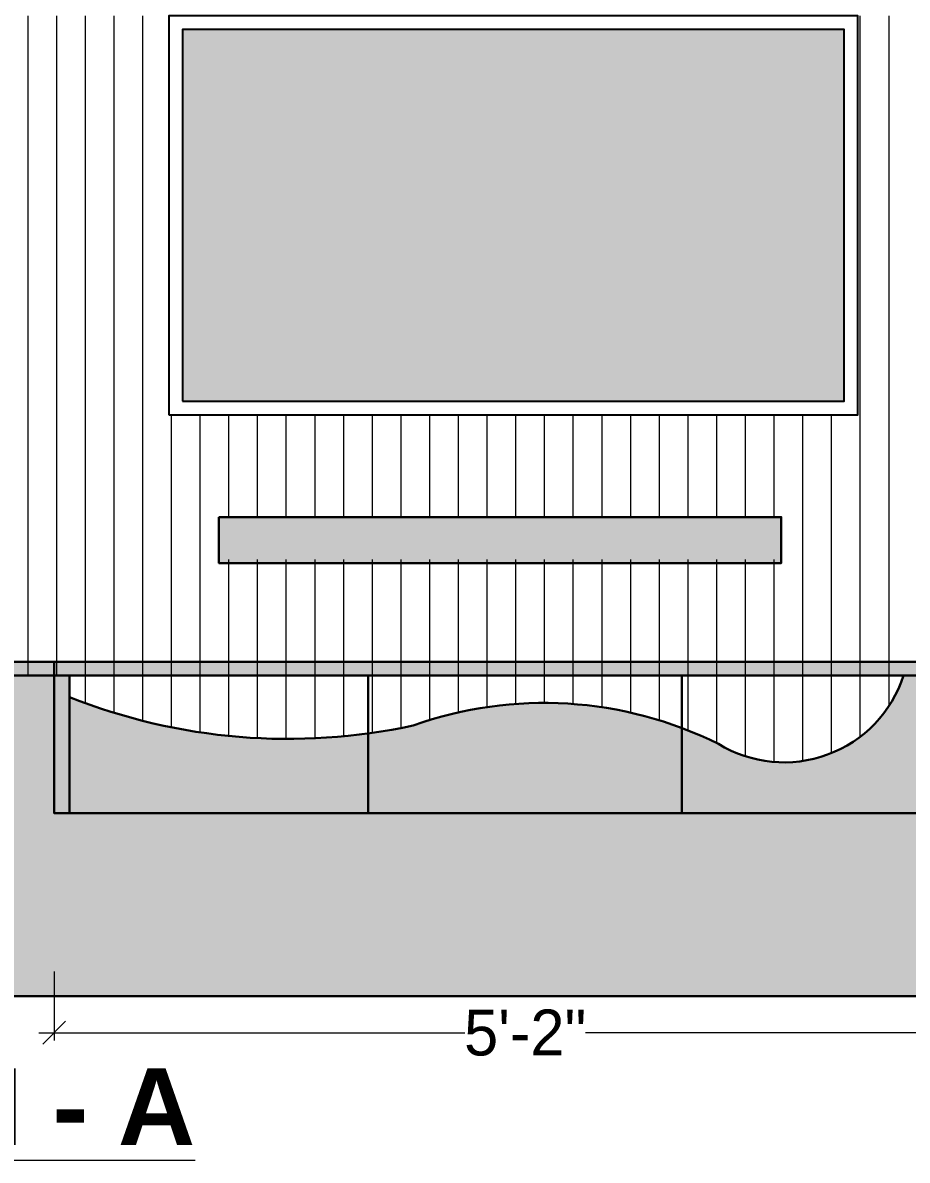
# Model space of a CAD drawing. Header units: millimetres. Extents: x 35877 to 3066687, y -650199 to -40525.
# Drawn here: x 148651 to 148708.8, y -179589.3 to -179515 of the extents above; entities that cross this region are included whole.
import ezdxf

# ---------------------------------------------------------------- set-up
doc = ezdxf.new("R2010")
doc.units = ezdxf.units.MM
doc.header["$MEASUREMENT"] = 0
doc.header["$PDMODE"] = 35
doc.linetypes.add('DASHED', pattern=[0.75, 0.5, -0.25])
doc.layers.get('Defpoints').update_dxf_attribs({"color": 220})
for name, color, linetype, lineweight in [('DIM.', 250, 'Continuous', 13), ('dim05', 1, 'Continuous', 13), ('FURNITURE', 32, 'Continuous', 9), ('furniture dimensions', 1, 'DASHED', 0), ('SECTION ( SLAB PLine )', 104, 'Continuous', 30), ('wall', 7, 'Continuous', 30), ('XX~SLAB ( BEAM )~ ( DIM )', 7, 'Continuous', 9)]:
    doc.layers.add(name, color=color, linetype=linetype, lineweight=lineweight)
doc.layers.add('hatch', color=253, linetype='Continuous', lineweight=0, transparency=0.4)
doc.styles.add('century g', font='GOTHIC.TTF')
doc.styles.get("Standard").update_dxf_attribs({"font": 'arial.ttf', "height": 6})
doc.dimstyles.new('Archana', dxfattribs={"dimtxt": 2, "dimasz": 0.75, "dimexe": 0.5, "dimexo": 0.5, "dimgap": 0, "dimtad": 0, "dimzin": 0, "dimdsep": 46, "dimlunit": 4, "dimtxsty": 'century g', "dimblk": 'OBLIQUE', "dimcen": 0, "dimdle": 1, "dimclrd": 256, "dimclre": 256, "dimclrt": 256, "dimadec": 0, "dimazin": 0, "dimtfac": 1, "dimtofl": 0, "dimtmove": 1, "dimatfit": 3, "dimfxl": 1, "dimfxlon": 1, "dimtolj": 1, "dimtzin": 0, "dimlwd": -1, "dimlwe": -1, "dimarcsym": 0})
pattern_1 = [(90, (468.2629661488172, 1251.343732120906), (-1.875, 0), [])]

# ---------------------------------------------------------------- blocks, each defined once
blk = doc.blocks.new('_Oblique')
at = {"layer": 'wall', "color": 0, "lineweight": -2}
blk.add_line((-0.5, -0.5), (0.5, 0.5), dxfattribs=at)
blk = doc.blocks.new('*D466')
at = {"layer": 'Defpoints', "color": 0, "linetype": 'Continuous', "lineweight": 0, "transparency": 16777216}
for p in [(148653.0985805951, -179566.6353880382), (148714.6424841533, -179566.6353880382), (148714.6424841533, -179580.9762241189)]:
    blk.add_point(p, dxfattribs=at)
at = {"layer": 'furniture dimensions', "color": 5, "linetype": 'ByBlock', "transparency": 16777216}
blk.add_line((148653.0985805951, -179576.9762241189), (148653.0985805951, -179581.4762241189), dxfattribs=at)
at = {"layer": 'furniture dimensions', "color": 5, "linetype": 'Continuous', "transparency": 16777216}
for p, q in [((148714.6424841533, -179576.9762241189), (148714.6424841533, -179581.4762241189)), ((148652.0985805951, -179580.9762241189), (148679.9374936251, -179580.9762241189)), ((148715.6424841533, -179580.9762241189), (148687.8035711234, -179580.9762241189))]:
    blk.add_line(p, q, dxfattribs=at)
at = {"layer": 'furniture dimensions', "color": 5, "linetype": 'Continuous', "transparency": 16777216, "xscale": 1.5, "yscale": 1.5, "zscale": 1.5, "rotation": 180}
blk.add_blockref('_Oblique', (148653.0985805951, -179580.9762241189), dxfattribs=at)
at = {"layer": 'furniture dimensions', "color": 5, "linetype": 'Continuous', "transparency": 16777216, "xscale": 1.5, "yscale": 1.5, "zscale": 1.5}
blk.add_blockref('_Oblique', (148714.6424841533, -179580.9762241189), dxfattribs=at)
at = {"layer": 'furniture dimensions', "linetype": 'Continuous', "lineweight": 0, "transparency": 16777216, "insert": (148683.8705323742, -179580.9762241189), "char_height": 3, "attachment_point": 5, "style": 'century g'}
blk.add_mtext('\\A1;5\'-2"', dxfattribs=at)

msp = doc.modelspace()

# ---------------------------------------------------------------- hatches: boundary and pattern name
at = {"layer": 'dim05', "lineweight": 0, "true_color": 0x492403, "transparency": 33554559}
h = msp.add_hatch(dxfattribs=at)
h.set_pattern_fill('ANSI31', color=38, scale=15, angle=45)
h.set_pattern_definition(pattern_1)
h.paths.add_polyline_path([(148714.6424841533, -179514.5540595263), (148705.5996640409, -179514.5540595263), (148705.5996640409, -179540.6079455945), (148660.5974971958, -179540.6079455945), (148660.5974971958, -179514.5540595263), (148620.0985806184, -179514.5540595263), (148620.0985806184, -179557.6353880364), (148628.3525081395, -179557.6353880365), (148627.8667496562, -179556.7530868697), (148627.445887757, -179556.0961507889), (148626.9461128097, -179556.0173208967), (148626.6041639587, -179555.9384866516), (148626.3335626044, -179556.0736500833), (148626.1232778564, -179555.7121802469), (148625.8939542134, -179555.6494379102), (148626.9987215069, -179554.8348376921), (148627.2880616608, -179554.6508940221), (148628.2350105504, -179554.4932298853), (148628.7347854977, -179554.4143956402), (148629.4670022753, -179554.7006274992), (148629.6227889188, -179554.6383767875), (148629.3392934316, -179554.2418788008), (148628.8658151429, -179553.7951615691), (148628.4449532437, -179552.8754519261), (148628.1819097486, -179552.376179982), (148628.2608227966, -179550.9309232158), (148628.7869020948, -179551.0097574603), (148629.1025542873, -179551.2462514898), (148629.6598103482, -179551.4739910623), (148629.3392934316, -179551.0623121728), (148629.0236412391, -179550.6944248333), (148629.1551629845, -179550.5893154084), (148629.7075466335, -179550.2477119546), (148630.3125389752, -179550.1426025303), (148630.7170472698, -179550.2941379276, 0.02810716256562425), (148628.7181837528, -179545.3712273361), (148628.6650532117, -179545.4419963986), (148628.3853321015, -179544.9529672473), (148628.1405655567, -179544.1495674991), (148628.0007011554, -179544.1844965984), (148627.8258744967, -179544.2194256976), (148625.5880594662, -179542.3331759967), (148624.0495587496, -179540.8660972497), (148623.83976215, -179540.6914430487), (148623.5600333476, -179539.7133890996), (148623.2803122374, -179538.8401268006), (148622.6159601766, -179537.7572768478), (148622.3711936318, -179537.4079727988), (148622.406163577, -179536.6045730506), (148622.924274415, -179537.2256741892), (148625.2034362124, -179537.3381102479), (148626.0775771804, -179537.4079727988), (148626.5671025825, -179537.8620684979), (148626.9866957862, -179538.3510976492), (148628.210497755, -179540.5866513986), (148628.7349854146, -179541.8092177466), (148628.9447820142, -179543.3112342994), (148628.9797519594, -179544.4639380965), (148628.9447820142, -179544.9529672473), (148628.8383032981, -179545.1657086099, -0.02971842344163293), (148630.9366069016, -179550.3763885441), (148630.9438356724, -179550.3790965592), (148631.4962193169, -179550.4842059841), (148631.9696899178, -179550.6944248333), (148632.1801247159, -179550.9834779276), (148632.2327334131, -179550.5104855162), (148632.3642551584, -179550.4842059841), (148632.6535953122, -179550.300266667), (148632.6535953122, -179550.0374931054), (148632.8377257548, -179550.3790965592), (148632.9166388075, -179550.3265418468), (148633.0218562019, -179550.4579308044), (148633.1007615623, -179550.5630402287), (148633.3111963558, -179550.4316512716), (148633.3901094038, -179550.3790965592), (148633.1887554141, -179548.6200916855), (148632.8602932132, -179546.2958309102), (148632.0938762796, -179543.0145284934), (148631.8475334716, -179542.0301364622), (148631.7629592166, -179541.8505995256), (148631.5905030637, -179541.8944248984), (148630.5151541996, -179541.5363363376), (148629.5592859757, -179541.0986735084), (148629.0640831765, -179540.674642796), (148629.0037901061, -179540.674642796), (148629.0014281462, -179540.674642796), (148628.9990661862, -179540.674642796), (148628.9990661862, -179540.651023196), (148628.9945793177, -179540.6151282479), (148628.7229060885, -179540.3825007403), (148628.4839371117, -179539.7856850213), (148628.3644564672, -179537.7565237655), (148628.8025572889, -179536.5231138998), (148629.0813557098, -179536.1252382048), (148629.1211851538, -179535.966089668), (148629.360146443, -179535.966089668), (148629.5991154197, -179535.568213973), (148629.7584255084, -179535.6080011071), (148629.917735597, -179535.2896996806), (148630.0372239338, -179535.3294911678), (148630.1965340225, -179535.0509768759), (148630.5151541996, -179535.0111897417), (148630.6346348442, -179534.8122497177), (148630.8337743769, -179534.8122497177), (148630.9930844655, -179534.4939526441), (148631.1523945542, -179534.4939526441), (148631.325498856, -179534.1924845708), (148631.5705960316, -179534.2536975558), (148631.7237779214, -179534.0700629539), (148631.9229174541, -179534.1159705161), (148632.1526902934, -179533.243705072), (148632.3671464748, -179533.2284040022), (148632.382463128, -179533.5191591507), (148632.5203283646, -179533.5191591507), (148632.5969270017, -179533.1212834557), (148632.7501088915, -179533.1977975098), (148632.7347922382, -179533.442640743), (148632.8266998363, -179533.3967331808), (148633.102430314, -179533.044769401), (148633.1637046101, -179533.0600704707), (148633.1177469672, -179533.4579461658), (148633.3168864999, -179533.3202191267), (148633.3781607962, -179532.9835564166), (148633.6232579718, -179533.0753715404), (148633.5619836756, -179533.243705072), (148633.7304822186, -179533.2284040022), (148633.7764398615, -179532.9529499241), (148633.8836641084, -179533.1059780329), (148633.9755793942, -179533.1212834557), (148634.0674869878, -179532.8917369392), (148634.1440779327, -179532.9223434317), (148634.2819431738, -179532.9223434317), (148634.5898463393, -179532.9223434317), (148634.6036312943, -179532.9070423619), (148635.2776408419, -179532.8611347997), (148635.6452789177, -179532.9529499241), (148635.9516503849, -179533.0600704707), (148635.9822836868, -179533.3049180569), (148636.0741989728, -179533.6874883292), (148636.5337446467, -179533.5497612896), (148636.8401161139, -179533.6721872595), (148636.9626647063, -179533.840516438), (148636.8401161139, -179533.9782434771), (148636.8094751242, -179534.1006650934), (148636.9013904101, -179534.0700629539), (148637.0698889532, -179534.0853640237), (148637.0239313103, -179534.1924845708), (148636.9320237121, -179534.268998625), (148636.9626647063, -179534.3914202419), (148637.192437541, -179534.2996051174), (148637.2843451345, -179534.406725664), (148637.1618042345, -179534.5444483506), (148637.2077541897, -179534.66687432), (148637.3762604204, -179534.5750548425), (148637.4068937224, -179534.6974808125), (148637.3839187491, -179534.8811132392), (148637.4375347166, -179534.9423240451), (148637.5753999531, -179534.8811154137), (148637.6366665616, -179535.0188380998), (148637.5447589635, -179535.1412640691), (148637.5600756122, -179535.2789911088), (148637.7285818429, -179535.2330791935), (148637.7132651942, -179535.4167137948), (148637.6060332597, -179535.4779267792), (148637.6366665616, -179535.5850473263), (148637.866447084, -179535.5697419036), (148637.897080386, -179535.7074689427), (148637.7285818429, -179535.9064089667), (148637.9889956718, -179535.8298949126), (148638.4638656821, -179535.5697419036), (148638.8468204112, -179535.4779267792), (148639.1685085317, -179535.46262571), (148639.2297828279, -179535.6156538188), (148639.2604161298, -179535.6462603113), (148639.4136057073, -179535.661561381), (148639.6586951952, -179535.5085332717), (148639.8884680299, -179535.5850473263), (148639.7087126738, -179535.8335297327), (148639.7485651856, -179535.9131475316), (148640.1337728147, -179535.8468022681), (148640.3861515508, -179535.8998793498), (148640.5853987297, -179536.0723831302), (148640.6518170201, -179536.3510454269), (148640.7049485774, -179536.417395044), (148640.8112116872, -179536.5633624601), (148640.9174748017, -179536.6960573413), (148640.8643432445, -179536.7624069584), (148640.8643432445, -179536.8818336566), (148641.0237379115, -179536.9349107388), (148640.8377774658, -179537.1074145192), (148640.9971721329, -179537.2931908345), (148640.8244907327, -179537.386076816), (148640.9174748017, -179537.6249302135), (148640.7447933968, -179537.6647391132), (148640.9706063543, -179537.8505154286), (148640.8643432445, -179537.94340141), (148640.7182276228, -179537.94340141), (148640.6385302869, -179538.0362917444), (148640.3463067268, -179538.0495599268), (148640.1072070361, -179538.5139985394), (148639.8946808073, -179538.9120875349), (148639.7087126738, -179539.137668397), (148638.4184308992, -179540.0459729755), (148637.4263855452, -179540.5304879847), (148637.2087468225, -179540.6950196001, 0.08215169970907978), (148636.6868955555, -179542.5281503808, 0.04629122726797285), (148634.1014417554, -179556.5989182548), (148633.8910146451, -179557.0981901983), (148633.8736679298, -179557.6353880367), (148714.6424841533, -179557.6353880382), (148714.6424841533, -179556.7447527627)])
h.paths.add_polyline_path([(148700.6032654453, -179547.2930260462), (148700.6032654453, -179550.059672311), (148663.8576504797, -179550.059672311), (148663.8576504797, -179547.2930260462)], flags=16)
h = msp.add_hatch(color=38, dxfattribs=at)
h.dxf.hatch_style = 1
h.paths.add_polyline_path([(148714.6424841533, -179556.7447527627), (148620.0985806184, -179556.7447527627), (148620.0985806184, -179556.8276159207), (148620.0985806184, -179557.1900703995), (148620.0985806184, -179557.4035194522), (148620.0985806184, -179557.6353880364), (148714.6424841533, -179557.6353880364)])
at = {"layer": 'dim05', "lineweight": 0, "true_color": 0x6e4817, "transparency": 33554559}
h = msp.add_hatch(color=36, dxfattribs=at)
h.dxf.hatch_style = 1
h.paths.add_polyline_path([(148654.0985805951, -179557.635388037), (148653.0985805951, -179557.635388037), (148653.0985805951, -179558.635388037), (148653.0985805951, -179566.6353880382), (148654.0985805951, -179566.6353880382)])
at = {"layer": 'dim05', "lineweight": 0, "true_color": 0x492403, "transparency": 33554559}
h = msp.add_hatch(dxfattribs=at)
h.set_pattern_fill('ANSI31', color=38, scale=15, angle=45)
h.set_pattern_definition(pattern_1)
edge = h.paths.add_edge_path()
edge.add_line((148673.6132151112, -179557.6353880364), (148654.0985805951, -179557.6353880364))
edge.add_line((148654.0985805951, -179557.6353880364), (148654.0985805951, -179559.0486093767))
edge.add_arc((148668.3304765852, -179523.3998824314), 38.38461405691956, 248.2368345351864, 277.9105228653291)
edge.add_line((148673.6132151112, -179561.4192363181), (148673.6132151112, -179557.6353880364))
edge = h.paths.add_edge_path()
edge.add_line((148694.0960234218, -179561.0606212911), (148694.0960234218, -179557.6353880364))
edge.add_line((148694.0960234218, -179557.6353880364), (148673.6132151112, -179557.6353880364))
edge.add_line((148673.6132151112, -179557.6353880364), (148673.6132151112, -179561.4192363181))
edge.add_arc((148668.3664768135, -179523.1035341156), 38.67326334864006, 277.7972697988902, 282.2339161484717)
edge.add_arc((148685.1068528661, -179584.9866854443), 25.55898536996492, 69.40848942510502, 109.5323878582621, ccw=False)
edge = h.paths.add_edge_path()
edge.add_line((148708.5943165047, -179557.6353880364), (148694.0960234218, -179557.6353880364))
edge.add_line((148694.0960234218, -179557.6353880364), (148694.0960234218, -179561.0606212911))
edge.add_arc((148685.106852866, -179584.9866854443), 25.5589853699766, 63.54318557191431, 69.40848942489879, ccw=False)
edge.add_arc((148700.7796934407, -179555.0925761717), 8.217921015186946, 238.5664633988201, 341.9755527591574)
at = {"layer": 'dim05', "lineweight": 0, "true_color": 0x6e4817, "transparency": 33554559}
h = msp.add_hatch(color=36, dxfattribs=at)
h.dxf.hatch_style = 1
edge = h.paths.add_edge_path()
edge.add_arc((148668.3304765852, -179523.3998824313), 38.38461405693364, 248.2368345352025, 277.91052286532323, ccw=False)
edge.add_line((148654.0985805951, -179559.0486093767), (148654.0985805951, -179566.6353880382))
edge.add_line((148654.0985805951, -179566.6353880382), (148673.6132151112, -179566.6353880382))
edge.add_line((148673.6132151112, -179566.6353880382), (148673.6132151112, -179561.4192363181))
edge = h.paths.add_edge_path()
edge.add_arc((148685.1068528661, -179584.9866854443), 25.55898536997314, 69.40848942510502, 109.5323878582621)
edge.add_arc((148668.3664768135, -179523.1035341156), 38.67326334864219, 277.7972697988902, 282.23391614847174, ccw=False)
edge.add_line((148673.6132151112, -179561.4192363181), (148673.6132151112, -179566.6353880382))
edge.add_line((148673.6132151112, -179566.6353880382), (148694.0960234218, -179566.6353880382))
edge.add_line((148694.0960234218, -179566.6353880382), (148694.0960234218, -179561.0606212911))
edge = h.paths.add_edge_path()
edge.add_line((148714.6424841533, -179557.6353880364), (148708.5943165047, -179557.6353880364))
edge.add_arc((148700.7796934407, -179555.0925761717), 8.21792101516705, 238.5664633988201, 341.9755527591574, ccw=False)
edge.add_arc((148685.106852866, -179584.9866854443), 25.55898536997569, 63.54318557191423, 69.40848942489885)
edge.add_line((148694.0960234218, -179561.0606212911), (148694.0960234218, -179566.6353880382))
edge.add_line((148694.0960234218, -179566.6353880382), (148714.6424841533, -179566.6353880382))
edge.add_line((148714.6424841533, -179566.6353880382), (148714.6424841533, -179557.6353880364))
at = {"layer": 'FURNITURE', "lineweight": 0, "true_color": 0xf1e8df, "transparency": 33554505}
h = msp.add_hatch(color=254, dxfattribs=at)
h.dxf.hatch_style = 1
h.paths.add_polyline_path([(148714.6424841533, -179566.6353880382), (148694.0960234218, -179566.6353880382), (148673.6132151112, -179566.6353880382), (148653.0985805951, -179566.6353880382), (148653.0985805951, -179557.635388037), (148635.0252952474, -179557.6353880367), (148635.1739772724, -179557.7680059066), (148634.7944663965, -179558.9928631051), (148634.6071142291, -179560.1734657804), (148634.4341637089, -179561.2964772311), (148634.2885205965, -179562.4604855514), (148634.2329635006, -179561.9332324423), (148634.1277461016, -179561.4339648512), (148634.1803547989, -179559.5419865003), (148634.2201163367, -179557.6353880367), (148632.7337358263, -179557.6353880366), (148632.7856091576, -179557.9092948946), (148632.4962613161, -179557.83046065), (148632.3235220114, -179557.6353880366), (148631.5727812016, -179557.6353880366, -0.09351481210727033), (148633.2853841098, -179560.3268160259), (148633.3116884603, -179561.1151410553), (148633.3906015039, -179561.9034617408), (148633.2590797586, -179562.1662353024), (148633.2617314942, -179562.2165667932), (148633.1347549952, -179561.9153064663), (148632.9041594251, -179561.209824858), (148632.6070742621, -179560.0792246641), (148631.9175733207, -179559.8275484258), (148629.7606397431, -179558.8290045376), (148628.9189159402, -179558.4348420184), (148628.7347854977, -179558.3297325941), (148628.3525081395, -179557.6353880365), (148620.0985806184, -179557.6353880364), (148620.0985806184, -179578.5810025603), (148632.7322447152, -179578.5810025603, -0.1705623146554486), (148631.7167674639, -179569.9789340799, -0.02451028046737397), (148632.9818128609, -179570.4182800538, 0.1789257259582927), (148633.4121051601, -179578.5810025603), (148714.6424841533, -179578.5810025603)])
h.paths.add_polyline_path([(148635.2018877855, -179563.5187149145), (148635.0703660356, -179564.0968167508), (148634.8073302327, -179564.3595946654), (148634.5968954393, -179564.1756509959), (148634.3601639827, -179564.2807604208), (148634.1234248383, -179564.2544852405), (148634.0182074439, -179564.49097927), (148633.8866856939, -179564.3858698451), (148633.8340769968, -179564.5172588027), (148633.623649891, -179564.4121493778), (148633.5469436077, -179564.3738349593), (148633.5469436077, -179566.5145250549), (148633.2575957661, -179565.9889779311), (148632.9945522755, -179565.489705987), (148632.5215092139, -179564.8225543307), (148632.4662738957, -179564.8325870767), (148632.2821434532, -179564.4121493778), (148632.1243173569, -179564.5698135151), (148631.861281554, -179564.806307544), (148631.756064155, -179564.9114169689), (148631.6245424096, -179564.806307544), (148631.5982380588, -179564.8851417892), (148631.4141076117, -179564.8325870767), (148631.3088902172, -179565.0165263938), (148631.0458544143, -179564.9114169689), (148630.9143326644, -179565.0953606384), (148630.782810919, -179564.9460550011), (148630.782810919, -179565.3581342005), (148630.8091152654, -179565.6997420073), (148630.5460794625, -179565.6209077622), (148630.3093403181, -179565.7522967197), (148630.3882533662, -179566.2515686638), (148630.8091152654, -179566.5668969379), (148630.23042727, -179566.8033909668), (148630.0989055247, -179566.9873346368), (148629.9410871162, -179567.3026629109), (148629.8621740726, -179567.0924440617), (148629.6780436255, -179567.3026629109), (148629.5465218802, -179567.1712783063), (148629.3623991208, -179567.5391612934), (148629.1782686782, -179567.801934855), (148628.915225183, -179567.6442707177), (148628.8363121349, -179567.8544895674), (148628.6521893801, -179567.9595989917), (148628.441754582, -179568.0647084166), (148628.2576241395, -179567.9070442799), (148628.3628415386, -179567.0924440617), (148628.4154502357, -179566.3566780887), (148628.2839284859, -179566.0939045265), (148628.3628415386, -179565.8311266119), (148628.7574067745, -179565.2004700632), (148629.7832610199, -179564.5435339824), (148630.335644669, -179564.2544852405), (148630.335644669, -179563.8603227213), (148630.9143326644, -179563.1771071077), (148631.4930206598, -179562.8880583664), (148632.2295347559, -179562.8092241212), (148632.7293097032, -179562.7303942291), (148633.2553890014, -179562.6515599839), (148633.8077726458, -179562.4938958472), (148634.2549465836, -179562.5201753799), (148634.7547215354, -179562.8092241212), (148635.0966703865, -179563.2559413529)], flags=16)
at = {"layer": 'furniture dimensions', "lineweight": 0, "true_color": 0x000000, "transparency": 33554674}
h = msp.add_hatch(color=18, dxfattribs=at)
h.dxf.hatch_style = 1
h.paths.add_polyline_path([(148700.6032654453, -179547.2930260462), (148663.8576504797, -179547.2930260462), (148663.8576504797, -179550.2930260463), (148700.6032654453, -179550.2930260463)])
at = {"layer": 'hatch', "lineweight": 30, "true_color": 0x000000, "transparency": 33554687}
h = msp.add_hatch(color=18, dxfattribs=at)
h.dxf.hatch_style = 1
h.paths.add_polyline_path([(148704.7114633795, -179515.4422601877), (148661.4856978573, -179515.4422601877), (148661.4856978573, -179539.719744933), (148704.7114633795, -179539.719744933)])

# ---------------------------------------------------------------- linework, layer by layer
at = {"layer": 'dim05', "color": 18, "lineweight": 0, "true_color": 0x000000, "transparency": 33554687}
msp.add_line((148620.0985806184, -179557.6353880364), (148714.6424841533, -179557.6353880382), dxfattribs=at)
at = {"layer": 'FURNITURE', "color": 252, "lineweight": 25, "true_color": 0x939598, "transparency": 33554687}
for points in [[(148660.5974971958, -179540.6079455945), (148705.5996640409, -179540.6079455945), (148705.5996640409, -179514.5540595263), (148660.5974971958, -179514.5540595263)], [(148661.4856978573, -179539.719744933), (148704.7114633795, -179539.719744933), (148704.7114633795, -179515.4422601877), (148661.4856978573, -179515.4422601877)]]:
    msp.add_lwpolyline(points, close=True, dxfattribs=at)
at = {"layer": 'furniture dimensions', "color": 18, "lineweight": 0, "true_color": 0x000000, "transparency": 33554687}
msp.add_line((148653.0985805951, -179557.635388037), (148654.0985805951, -179557.635388037), dxfattribs=at)
at = {"layer": 'SECTION ( SLAB PLine )', "color": 1, "transparency": 33554687}
msp.add_line((148605.4151521286, -179578.5810025603), (148719.7579489551, -179578.5810025603), dxfattribs=at)
at = {"layer": 'XX~SLAB ( BEAM )~ ( DIM )', "color": 36, "lineweight": 30, "true_color": 0x6e4817, "transparency": 33554687}
for p, q in [((148653.0985805951, -179556.7447527627), (148653.0985805951, -179558.635388037)), ((148653.0985805951, -179557.635388037), (148653.0985805951, -179566.6353880382)), ((148654.0985805951, -179557.635388037), (148654.0985805951, -179566.6353880382)), ((148653.0985805951, -179566.6353880382), (148714.6424841533, -179566.6353880382))]:
    msp.add_line(p, q, dxfattribs=at)
for points in [[(148663.8576504797, -179547.2930260462), (148700.6032654453, -179547.2930260462), (148700.6032654453, -179550.2930260463), (148663.8576504797, -179550.2930260463)], [(148620.0985806184, -179557.6353880364), (148714.6424841533, -179557.6353880364), (148714.6424841533, -179556.7447527627), (148620.0985806184, -179556.7447527627)], [(148653.0985805951, -179557.6353880364), (148673.6132151112, -179557.6353880364), (148673.6132151112, -179566.6353880382), (148653.0985805951, -179566.6353880382)], [(148673.6132151112, -179566.6353880382), (148694.0960234218, -179566.6353880382), (148694.0960234218, -179557.6353880382), (148673.6132151112, -179557.6353880382)], [(148694.0960234218, -179557.6353880382), (148714.6424841533, -179557.6353880382), (148714.6424841533, -179566.6353880382), (148694.0960234218, -179566.6353880382)]]:
    msp.add_lwpolyline(points, close=True, dxfattribs=at)
msp.add_lwpolyline([(148654.0985805951, -179559.0486093767, 0.1489328251946709), (148676.561470456, -179560.8985520047, -0.2034032358009276), (148696.4939724667, -179562.1044818716, 0.4845449139489381), (148708.5943165041, -179557.6353880382)], format="xyb", dxfattribs=at)

# ---------------------------------------------------------------- texts
at = {"layer": 'DIM.', "color": 1, "transparency": 33554687, "insert": (148611.09054889, -179583.3004936067, 0.1188055700500966), "char_height": 5, "attachment_point": 1}
msp.add_mtext_dynamic_manual_height_columns('{\\fArial|b1|i0|c0|p34;\\LELEVATION - A}', width=111.5588362761482, gutter_width=1, heights=[0], dxfattribs=at)

# ---------------------------------------------------------------- dimensions: what is measured, and where the dimension line sits
at = {"layer": 'furniture dimensions', "color": 5, "linetype": 'Continuous', "lineweight": 0, "transparency": 33554687}
dim = msp.add_linear_dim(base=(148714.6424841533, -179580.9762241189), p1=(148653.0985805951, -179566.6353880382), p2=(148714.6424841533, -179566.6353880382), dimstyle='Archana', override={"dimtxt": 3, "dimasz": 1.5, "dimdec": 0, "dimclrd": 5, "dimclre": 5, "dimfxl": 4}, dxfattribs=at)
dim.commit()
dim.dimension.update_dxf_attribs({"geometry": '*D466', "text_midpoint": (148683.8705323742, -179580.9762241189)})

doc.saveas('drawing.dxf')
